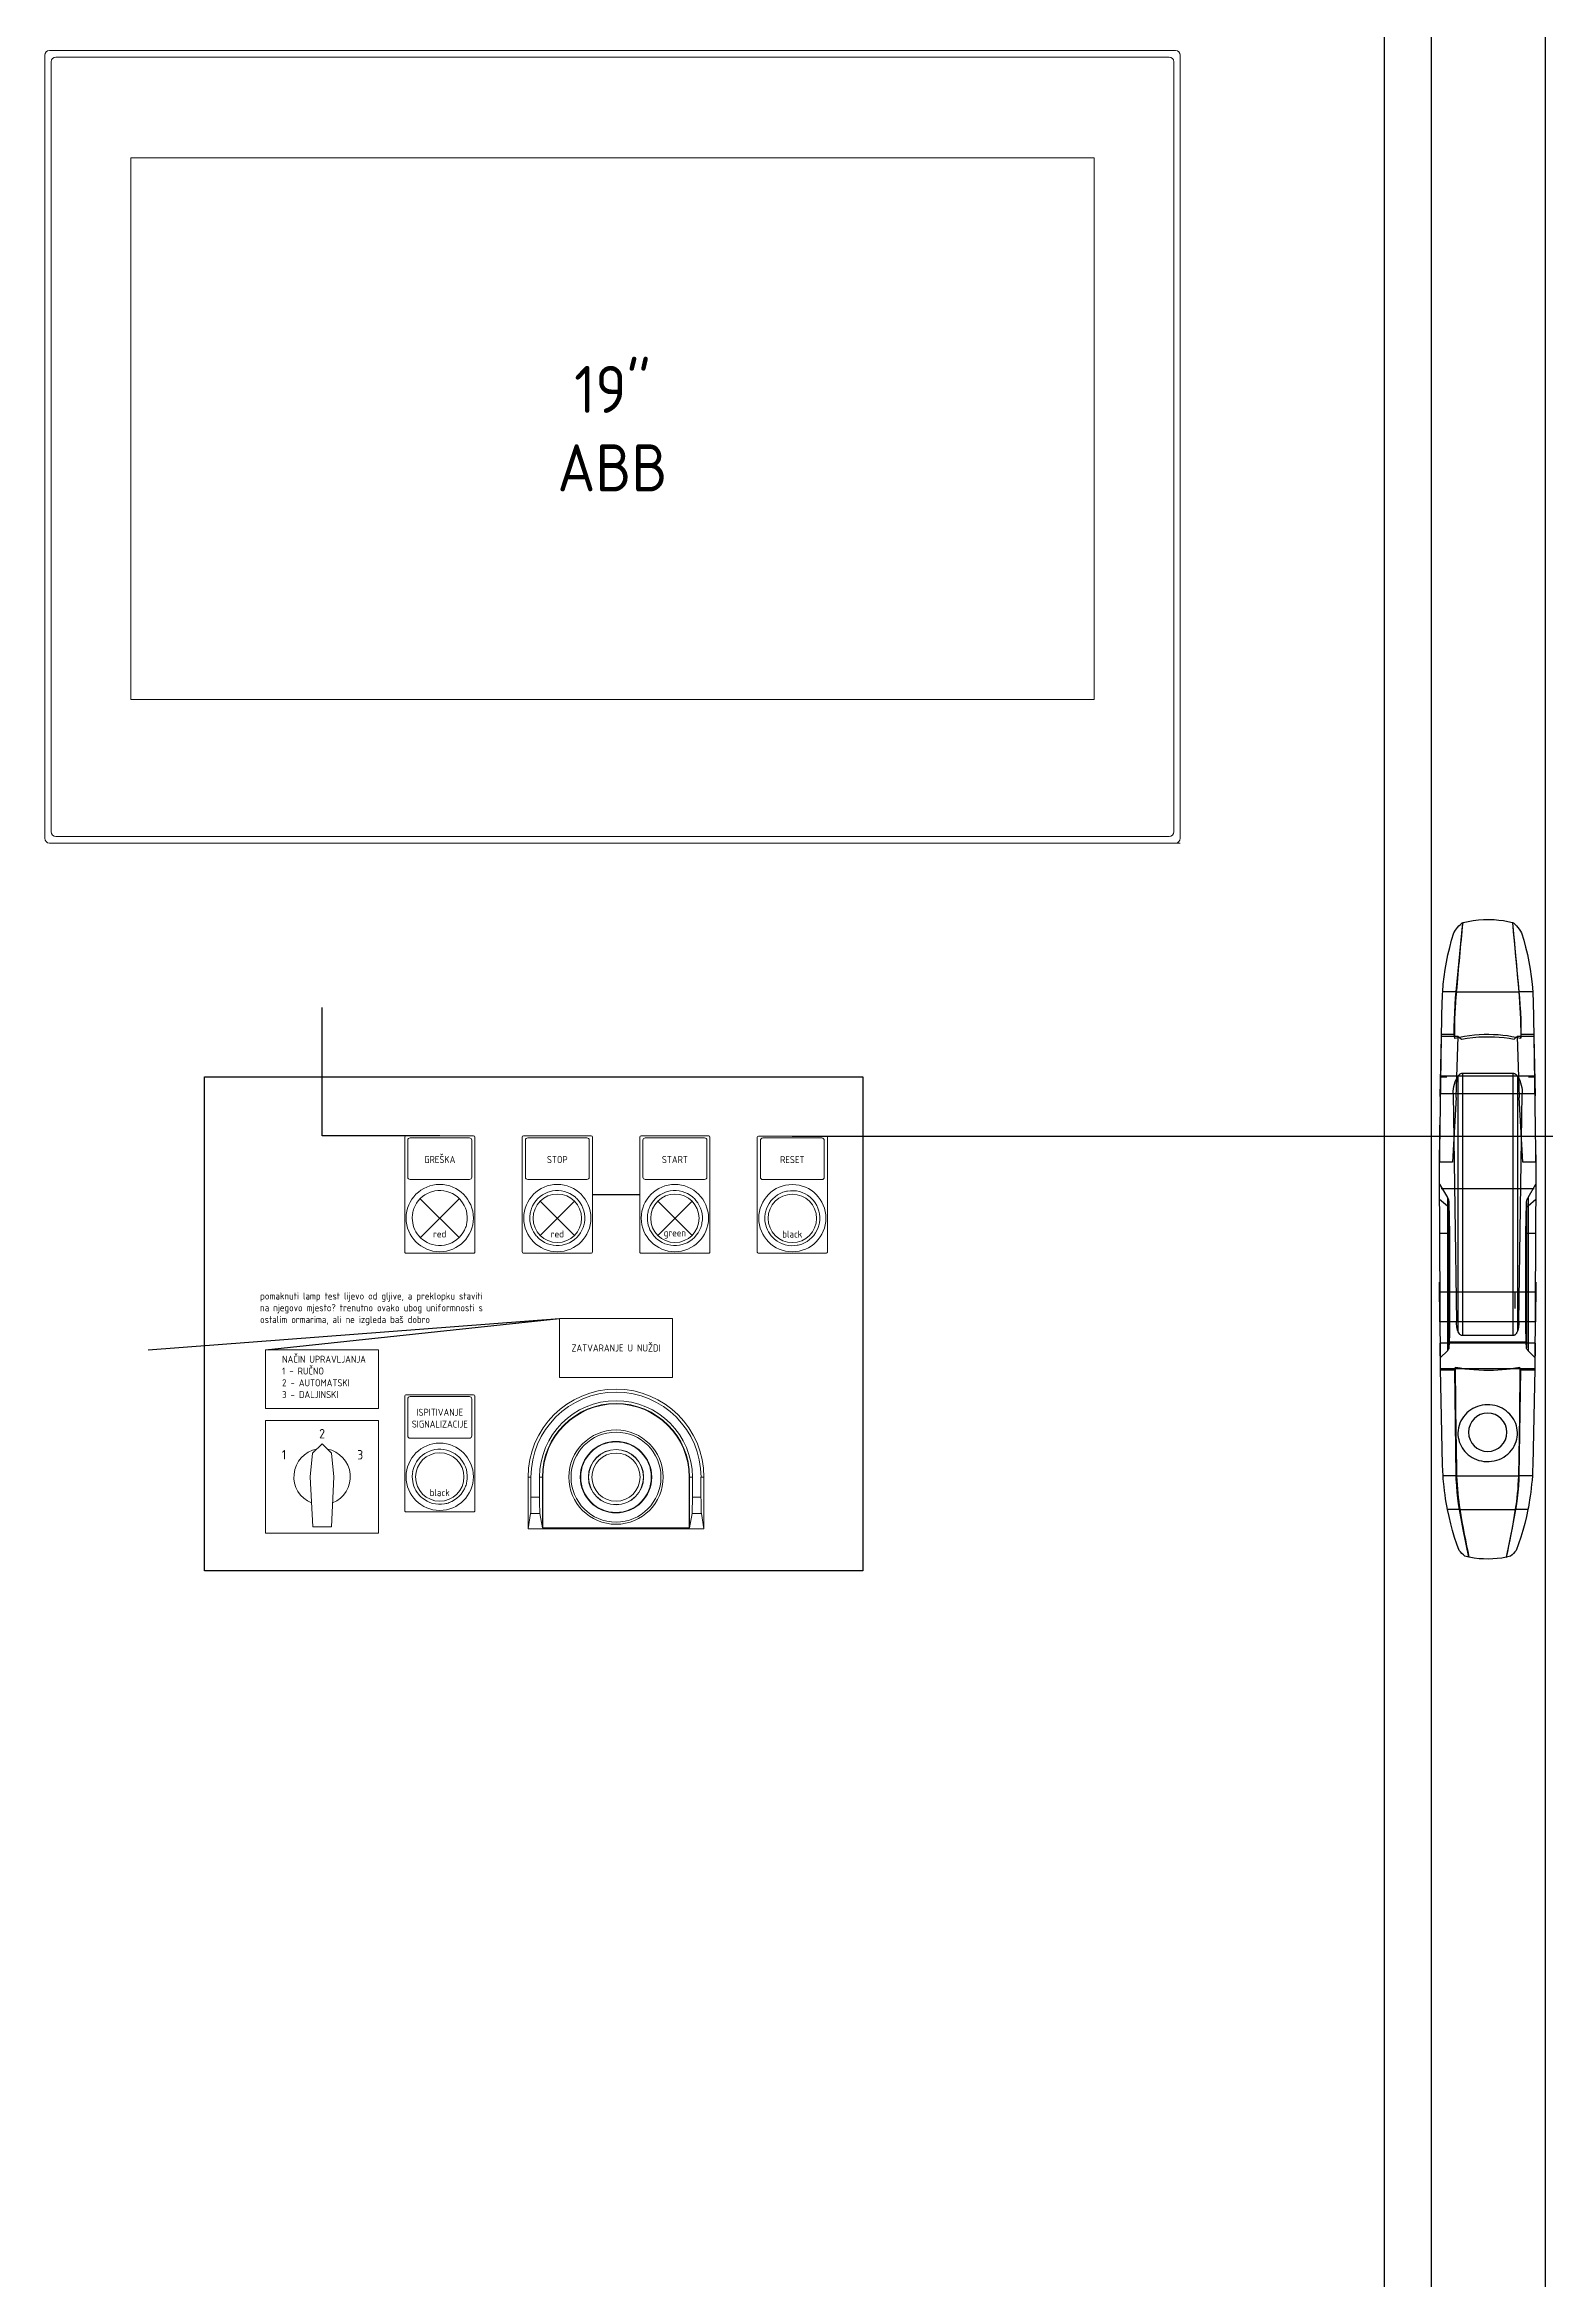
# Model space of a CAD drawing. Header units: millimetres. Extents: x 40929 to 57897, y 13592 to 43737.
# Drawn here: x 47031 to 47669, y 41068 to 42018 of the extents above; entities that cross this region are included whole.
import ezdxf
from ezdxf.enums import TextEntityAlignment as Align

# ---------------------------------------------------------------- set-up
doc = ezdxf.new("R2010")
doc.units = ezdxf.units.MM
doc.linetypes.add('ACAD_ISO03W100', pattern=[30, 12, -18])
doc.layers.add('! NO PLOT !', color=7, linetype='Continuous', true_color=0xff75dd, plot=False)
doc.layers.add('000-PI-Oprema', color=30, linetype='Continuous', lineweight=5)
doc.layers.add('000-PI-ORMAR', color=2, linetype='Continuous')
doc.layers.add('000-PI_TEXT', color=7, linetype='Continuous')
doc.styles.add('PI0', font='isocpeur.ttf', dxfattribs={"width": 0.9})

# ---------------------------------------------------------------- blocks, each defined once
blk = doc.blocks.new('*U117')
at = {"layer": '000-PI-ORMAR'}
for p, q in [((-13.41, 105.24), (-10.65, 134.6)), ((-10.48, 134.65), (-10.91, 134.53)), ((10.91, 134.53), (10.48, 134.65)), ((13.41, 105.24), (10.65, 134.6)), ((-19.14, 105.24), (-13.41, 105.24)), ((13.2, 105.24), (-13.2, 105.24)), ((13.41, 105.24), (19.14, 105.24)), ((-19.31, 101.34), (-19.67, 86.25)), ((19.67, 86.25), (19.31, 101.34)), ((-19.67, 86.25), (-20.5, 27.74)), ((-19.67, 86.25), (-20.14, 61.02)), ((-19.67, 86.25), (-12.5, 86.25)), ((-19.66, 87.03), (-14.25, 87.03)), ((-14.15, 86.25), (-14.25, 87.03)), ((-14.02, 85.32), (-14.15, 86.25)), ((-12.5, 86.25), (-13.43, 60.26)), ((-11.21, 85.08), (-12.5, 86.25)), ((12.5, 86.25), (11.21, 85.08)), ((11.99, 85.79), (14.02, 85.32)), ((12.5, 86.25), (19.67, 86.25)), ((13.43, 60.26), (12.5, 86.25)), ((14.02, 85.32), (14.15, 86.25)), ((14.15, 86.25), (14.25, 87.03)), ((14.25, 87.03), (19.66, 87.03)), ((20.5, 27.74), (19.67, 86.25)), ((20.15, 60.62), (19.67, 86.25)), ((-20.01, 69.28), (-12.67, 69.28)), ((-20.01, 68.98), (-17.35, 68.98)), ((-17.35, 69.28), (17.35, 69.28)), ((-12.67, 69.28), (-12.65, 69.31)), ((-12.65, 69.31), (-12.65, -39.07)), ((-10.73, 70.49), (-10.73, -40.96)), ((-10.73, 70.49), (10.73, 70.49)), ((10.73, 70.49), (10.73, -40.96)), ((12.65, 69.31), (12.65, -39.07)), ((12.65, 69.31), (12.67, 69.28)), ((12.67, 69.28), (20.01, 69.28)), ((17.35, 68.98), (20.01, 68.98)), ((-20.13, 61.86), (-17.35, 61.86)), ((-20.13, 61.85), (-14.69, 61.85)), ((-17.35, 61.85), (17.35, 61.85)), ((-15, 32.81), (-13.43, 60.26)), ((-13.27, -35.12), (-14.69, 61.85)), ((14.69, 61.85), (13.27, -35.12)), ((13.43, 60.26), (15, 32.81)), ((14.69, 61.85), (20.13, 61.85)), ((17.35, 61.86), (20.13, 61.86)), ((20.5, 27.74), (20.31, 48.52)), ((-20.44, 35.92), (-20.5, 27.74)), ((-20.47, 32.81), (-15, 32.81)), ((15, 32.81), (20.47, 32.81)), ((-20.5, 27.74), (-20.09, -55.06)), ((-17.16, 17.77), (-20.5, 23.44)), ((-19.8, 21.43), (19.8, 21.43)), ((20.5, 23.44), (17.16, 17.77)), ((20.09, -55.06), (20.5, 27.74)), ((-17.16, 14.16), (-20.5, 16.99)), ((-17.16, 17.77), (-17.16, -47.43)), ((-16.24, 2.4), (-16.48, 15.53)), ((-16.48, 15.53), (-16.48, -46.12)), ((-16.36, 10.54), (-16.48, 13.04)), ((16.48, 15.53), (16.24, 2.4)), ((16.48, 13.04), (16.36, 10.54)), ((16.48, 15.53), (16.48, -46.12)), ((17.16, 17.77), (17.16, -47.43)), ((20.5, 16.99), (17.16, 14.16)), ((-17.16, 2.54), (-20.5, 2.61)), ((-16.24, 2.4), (-16.48, 2.51)), ((-16.24, -35.11), (-16.24, 2.4)), ((16.48, 2.51), (16.24, 2.4)), ((16.24, 2.4), (16.24, -35.11)), ((20.5, 2.61), (17.16, 2.54)), ((-20.5, -18.21), (-20.36, -35.12)), ((20.36, -35.12), (20.5, -18.21)), ((-20.47, -22.52), (20.47, -22.52)), ((-11.5, -22.68), (-11.5, -29.51)), ((-20.36, -35.12), (-13.27, -35.12)), ((-16.24, -35.11), (16.24, -35.11)), ((13.27, -35.12), (20.36, -35.12)), ((-20.25, -44.17), (-20.09, -55.06)), ((-20.25, -44.17), (20.25, -44.17)), ((-20.16, -50.42), (-17.16, -47.43)), ((-16.48, -46.12), (-16.38, -43.78)), ((-16.38, -43.78), (16.38, -43.78)), ((-10.73, -40.96), (10.73, -40.96)), ((16.38, -43.78), (16.48, -46.12)), ((17.16, -47.43), (20.16, -50.42)), ((20.09, -55.06), (20.25, -44.17)), ((-20.09, -55.06), (20.09, -55.06)), ((-20.09, -55.06), (-19.2, -96.13)), ((-20.08, -55.68), (-14.03, -55.68)), ((-14.03, -55.68), (-13.85, -55.06)), ((-13.42, -100.67), (-14.03, -55.68)), ((-13.85, -55.06), (-13.67, -54.42)), ((13.42, -100.67), (14.03, -55.68)), ((13.85, -55.06), (13.67, -54.42)), ((14.03, -55.68), (13.85, -55.06)), ((14.03, -55.68), (20.08, -55.68)), ((19.2, -96.13), (20.09, -55.06)), ((-18.98, -100.67), (-13.42, -100.67)), ((13.08, -100.67), (-13.08, -100.67)), ((13.42, -100.67), (18.98, -100.67)), ((-17.11, -114.85), (-12.02, -114.85)), ((11.71, -114.85), (-11.71, -114.85)), ((12.02, -114.85), (17.11, -114.85)), ((-9.7, -134.82), (-8.04, -135.19)), ((-7.82, -135.23), (-8.04, -135.19)), ((7.82, -135.23), (8.04, -135.19)), ((8.04, -135.19), (9.7, -134.82))]:
    blk.add_line(p, q, dxfattribs=at)
for points in [[(-10.91, 134.53), (-11.6, 133.9), (-12.24, 133.24), (-12.84, 132.55), (-13.41, 131.8), (-13.93, 131.03), (-14.4, 130.23)], [(10.48, 134.65), (8.34, 135.15), (6.17, 135.54), (3.98, 135.81), (1.73, 135.97), (-0.54, 136), (-2.8, 135.91), (-4.73, 135.73), (-6.65, 135.46), (-8.58, 135.1), (-10.48, 134.65)], [(14.4, 130.23), (13.7, 131.38), (12.89, 132.48), (12.28, 133.2), (11.62, 133.89), (10.91, 134.53)], [(-14.4, 130.23), (-15.31, 127.22), (-16.14, 124.17), (-16.87, 121.1), (-17.51, 118.01), (-18.07, 114.85), (-18.52, 111.66), (-18.88, 108.46), (-19.14, 105.24)], [(19.14, 105.24), (18.88, 108.42), (18.53, 111.59), (18.09, 114.73), (17.54, 117.85), (16.9, 120.99), (16.16, 124.1), (15.33, 127.18), (14.4, 130.23)], [(-19.14, 105.24), (-19.19, 104.29), (-19.24, 103.32), (-19.28, 102.34), (-19.31, 101.34)], [(-14.25, 87.03), (-14.23, 90.25), (-14.16, 93.45), (-14.03, 96.61), (-13.86, 99.69), (-13.64, 102.68), (-13.41, 105.24)], [(14.25, 87.03), (14.23, 90.25), (14.16, 93.45), (14.03, 96.61), (13.86, 99.69), (13.64, 102.68), (13.41, 105.24)], [(19.31, 101.34), (19.28, 102.33), (19.24, 103.31), (19.19, 104.28), (19.14, 105.24)], [(-14.02, 85.32), (-12.17, 85.75), (-11.99, 85.79)], [(-11.99, 85.79), (-10.29, 86.12), (-8.39, 86.43), (-6.48, 86.67), (-4.5, 86.86), (-2.52, 86.97), (-0.52, 87.02), (1.47, 87.01), (3.57, 86.92), (5.67, 86.76), (7.76, 86.52), (9.87, 86.2), (11.96, 85.8), (11.99, 85.79)], [(11.21, 85.08), (8.78, 85.48), (6.33, 85.78), (3.84, 85.99), (1.34, 86.1), (-0.75, 86.11), (-2.84, 86.05), (-4.93, 85.91), (-7.03, 85.71), (-9.13, 85.43), (-11.21, 85.08)], [(-12.67, 69.28), (-13.17, 68.42), (-13.6, 67.5), (-13.96, 66.55), (-14.26, 65.56), (-14.48, 64.55), (-14.62, 63.52), (-14.69, 62.48), (-14.69, 61.85)], [(-12.65, 69.31), (-12.5, 69.52), (-12.34, 69.72), (-12.17, 69.89), (-11.98, 70.05), (-11.79, 70.18), (-11.59, 70.29), (-11.38, 70.38), (-11.17, 70.44), (-10.95, 70.48), (-10.73, 70.49)], [(10.73, 70.49), (10.95, 70.48), (11.17, 70.44), (11.38, 70.38), (11.59, 70.29), (11.79, 70.18), (11.98, 70.05), (12.17, 69.89), (12.34, 69.72), (12.5, 69.52), (12.65, 69.31)], [(14.69, 61.85), (14.67, 62.89), (14.57, 63.93), (14.4, 64.96), (14.15, 65.96), (13.83, 66.94), (13.43, 67.87), (12.97, 68.77), (12.67, 69.28)], [(-16.48, 15.53), (-16.52, 15.9), (-16.59, 16.26), (-16.68, 16.61), (-16.78, 16.95), (-16.91, 17.28), (-17.06, 17.59), (-17.16, 17.77)], [(17.16, 17.77), (17, 17.47), (16.86, 17.16), (16.74, 16.83), (16.64, 16.48), (16.56, 16.13), (16.51, 15.76), (16.48, 15.53)], [(-16.38, -43.78), (-16.36, -43.11), (-16.33, -42.38), (-16.31, -41.59), (-16.3, -40.74), (-16.28, -39.86), (-16.27, -38.93), (-16.26, -37.98), (-16.25, -37), (-16.24, -36.01), (-16.24, -35.11)], [(-13.27, -35.12), (-13.22, -36.16), (-13.09, -37.2), (-12.89, -38.21), (-12.65, -39.07)], [(12.65, -39.07), (12.92, -38.08), (13.11, -37.06), (13.23, -36.02), (13.27, -35.12)], [(16.24, -35.11), (16.24, -36.11), (16.25, -37.1), (16.26, -38.08), (16.27, -39.03), (16.28, -39.95), (16.3, -40.83), (16.32, -41.67), (16.34, -42.45), (16.36, -43.18), (16.38, -43.78)], [(-17.16, -47.43), (-17, -47.26), (-16.86, -47.08), (-16.74, -46.88), (-16.64, -46.68), (-16.56, -46.47), (-16.51, -46.26), (-16.48, -46.12)], [(-12.65, -39.07), (-12.44, -39.63), (-12.15, -40.14), (-11.97, -40.36), (-11.77, -40.56), (-11.53, -40.73), (-11.26, -40.86), (-11.05, -40.93), (-10.83, -40.96), (-10.73, -40.96)], [(10.73, -40.96), (10.96, -40.94), (11.17, -40.9), (11.37, -40.82), (11.56, -40.71), (11.83, -40.51), (12.05, -40.27), (12.34, -39.82), (12.56, -39.33), (12.65, -39.07)], [(16.48, -46.12), (16.52, -46.34), (16.59, -46.55), (16.68, -46.76), (16.78, -46.96), (16.91, -47.15), (17.06, -47.33), (17.16, -47.43)], [(-9.57, -55.06), (-9.95, -55.01), (-11.82, -54.74), (-13.67, -54.42)], [(9.58, -55.06), (7.81, -55.27), (5.83, -55.45), (3.77, -55.58), (1.71, -55.66), (-0.35, -55.68), (-2.41, -55.64), (-4.3, -55.56), (-6.19, -55.42), (-8.06, -55.24), (-9.57, -55.06)], [(13.67, -54.42), (11.74, -54.75), (9.78, -55.04), (9.58, -55.06)], [(8.89, -73.85), (9.63, -74.62), (10.32, -75.46), (10.92, -76.35), (11.44, -77.29), (11.87, -78.24), (12.2, -79.23), (12.45, -80.24), (12.61, -81.28), (12.67, -82.26), (12.65, -83.25), (12.54, -84.24), (12.35, -85.2), (12.09, -86.12), (11.75, -87.01), (11.34, -87.88), (10.86, -88.7), (10.31, -89.5), (9.69, -90.26), (9.02, -90.96), (8.29, -91.61), (7.47, -92.23), (6.61, -92.78), (5.69, -93.26), (4.75, -93.67), (3.73, -94.02), (2.68, -94.28), (1.61, -94.45), (0.54, -94.54), (-0.57, -94.54), (-1.67, -94.44), (-2.76, -94.26), (-3.83, -93.99), (-4.88, -93.62), (-5.89, -93.17), (-6.86, -92.63), (-7.77, -92.01), (-8.62, -91.33), (-9.4, -90.57), (-10.12, -89.75), (-10.76, -88.87), (-11.29, -87.97), (-11.74, -87.03), (-12.11, -86.06), (-12.38, -85.06), (-12.56, -84.1), (-12.66, -83.12), (-12.67, -82.14), (-12.6, -81.17), (-12.45, -80.24), (-12.23, -79.31), (-11.93, -78.41), (-11.57, -77.54), (-11.12, -76.68), (-10.6, -75.85), (-10.01, -75.07), (-9.37, -74.34), (-8.63, -73.62), (-7.83, -72.97), (-6.98, -72.38), (-6.09, -71.86), (-5.12, -71.4), (-4.11, -71.02), (-3.07, -70.73), (-2.02, -70.52), (-0.95, -70.4), (0.13, -70.37), (1.22, -70.42), (2.29, -70.56), (3.33, -70.79), (4.36, -71.11), (5.35, -71.51), (6.31, -71.98), (7.22, -72.53), (8.08, -73.16), (8.89, -73.85)], [(-19.2, -96.13), (-19.11, -98.4), (-18.98, -100.67)], [(-18.98, -100.67), (-18.85, -102.42), (-18.69, -104.15), (-18.51, -105.85), (-18.3, -107.56), (-18.07, -109.24), (-17.82, -110.87), (-17.65, -111.9), (-17.47, -112.9), (-17.29, -113.89), (-17.11, -114.85)], [(-12.02, -114.85), (-12.39, -112.52), (-12.71, -110.05), (-12.98, -107.48), (-13.2, -104.81), (-13.36, -102.07), (-13.42, -100.67)], [(12.02, -114.85), (12.39, -112.52), (12.71, -110.05), (12.98, -107.48), (13.2, -104.81), (13.36, -102.07), (13.42, -100.67)], [(17.11, -114.85), (17.38, -113.41), (17.65, -111.91), (17.9, -110.36), (18.14, -108.72), (18.37, -107.03), (18.57, -105.3), (18.69, -104.16), (18.8, -103.01), (18.89, -101.85), (18.98, -100.67)], [(18.98, -100.67), (19.11, -98.4), (19.2, -96.13)], [(-17.11, -114.85), (-16.46, -117.91), (-15.73, -120.91), (-14.94, -123.85), (-14.07, -126.74), (-13.14, -129.58), (-12.14, -132.35)], [(-8.04, -135.19), (-10.47, -123.49), (-12.02, -114.85)], [(8.04, -135.19), (10.47, -123.49), (12.02, -114.85)], [(12.14, -132.35), (13.13, -129.6), (14.06, -126.78), (14.92, -123.9), (15.72, -120.95), (16.45, -117.93), (17.11, -114.85)], [(-12.14, -132.35), (-11.58, -132.99), (-10.98, -133.61), (-10.36, -134.22), (-9.7, -134.82)], [(9.7, -134.82), (10.35, -134.23), (10.98, -133.62), (11.57, -132.99), (12.14, -132.35)], [(-7.82, -135.23), (-5.94, -135.56), (-4.05, -135.79), (-2.15, -135.94), (-0.2, -136), (1.74, -135.96), (3.69, -135.83), (5.76, -135.58), (7.82, -135.23)]]:
    blk.add_lwpolyline(points, dxfattribs=at)
blk.add_circle((0, -82.1), 8.15, dxfattribs=at)
for centre, major_axis, ratio, start_param, end_param in [((73, -135.16), (0, 546.84), 0.175521, 1.054802, 1.115623), ((-73, -135.16), (0, 546.84), 0.175521, -1.115623, -1.054802), ((-7.53, 87.2), (0, 37), 0.175521, 1.061397, 1.596486), ((7.53, 87.2), (0, 37), 0.175521, 4.6867, 5.221788), ((-7.53, 87.2), (0, 37), 0.175521, -4.6867, -4.66155), ((7.53, 87.2), (0, 37), 0.175521, 4.66155, 4.6867), ((-19.46, 12.78), (-3, 0), 0.71325, 3.261467, 3.839724), ((19.46, 12.78), (-3, 0), 0.71325, 5.585054, 6.163311), ((-19.46, 2.51), (-3, 0), 0.017452, 3.261467, 3.839724), ((19.46, 2.51), (-3, 0), 0.017452, -0.698132, -0.119874), ((137.46, -39.64), (0, 669.86), 0.225671, -4.689366, -4.621155), ((-137.46, -39.64), (0, 669.86), 0.225671, 4.621155, 4.689366), ((-5.86, -95.36), (0, 32.42), 0.225671, 1.735147, 2.215471), ((5.86, -95.36), (0, 32.42), 0.225671, 4.067714, 4.548039), ((21.21, -9.07), (0, 180.2), 0.225671, -4.085045, -3.936826), ((-21.21, -9.07), (0, 180.2), 0.225671, 3.936826, 4.085045)]:
    blk.add_ellipse(centre, major_axis=major_axis, ratio=ratio, start_param=start_param, end_param=end_param, dxfattribs=at)
blk = doc.blocks.new('A$C34f25ed7')
at = {"layer": '000-PI-ORMAR'}
blk.add_blockref('*U117', (-3.99, -1008.35), dxfattribs=at)
blk = doc.blocks.new('8806000_2000x800x600')
at = {"layer": '! NO PLOT !'}
for p, q in [((-3770.82, 1831.75), (-3770.82, -8.25)), ((-3750.82, 1826.75), (-3750.82, -3.25))]:
    blk.add_line(p, q, dxfattribs=at)
at = {"layer": '000-PI-ORMAR'}
blk.add_line((-3819.32, 1904), (-3819.32, -80.5), dxfattribs=at)
at = {"ltscale": 0.25}
blk.add_blockref('A$C34f25ed7', (-3790.83, 1920), dxfattribs=at)
blk = doc.blocks.new('19in panel')
at = {"layer": '000-PI-Oprema'}
for p, q in [((-239.5, 0), (239.5, 0)), ((-241.5, -335), (-241.5, -2)), ((-238.7, -4.8), (-238.7, -332.2)), ((236.7, -2.8), (-236.7, -2.8)), ((238.7, -332.2), (238.7, -4.8)), ((241.5, -2), (241.5, -335)), ((-204.9, -45.6), (-204.9, -276)), ((204.9, -45.6), (-204.9, -45.6)), ((204.9, -276), (204.9, -45.6)), ((-204.9, -276), (204.9, -276)), ((241.5, -337), (-239.5, -337)), ((-236.7, -334.2), (236.7, -334.2))]:
    blk.add_line(p, q, dxfattribs=at)
for centre, start, end in [((-239.5, -2), 90, 180), ((239.5, -2), 0, 90), ((-236.7, -4.8), 90, 180), ((236.7, -4.8), 0, 90), ((-236.7, -332.2), 180, 270), ((236.7, -332.2), 270, 0), ((-239.5, -335), 180, 270), ((239.5, -335), 270, 0)]:
    blk.add_arc(centre, 2, start, end, dxfattribs=at)
blk = doc.blocks.new('Label_holder_rectangular')
at = {"layer": '000-PI-Oprema'}
for p, q in [((-14.9, -14.4), (-14.9, 34.400002)), ((-14.4, 34.900002), (14.4, 34.900002)), ((-13.6, 17.4), (-13.6, 33.099998)), ((-12.6, 34.099998), (12.6, 34.099998)), ((13.6, 17.4), (13.6, 33.099998)), ((14.9, -14.4), (14.9, 34.400002)), ((-12.6, 16.4), (12.6, 16.4)), ((-14.4, -14.9), (14.4, -14.9))]:
    blk.add_line(p, q, dxfattribs=at)
blk.add_circle((0, 0), 14.3, dxfattribs=at)
for centre, radius, start, end in [((-14.4, 34.4), 0.5, 89.999956, 179.999825), ((-12.6, 33.1), 1, 90.000022, 180.000087), ((12.6, 33.1), 1, 359.999913, 89.999978), ((14.4, 34.4), 0.5, 0.000175, 90.000044), ((-12.6, 17.4), 1, 180, 269.999978), ((0, 0), 11.7, 109.999999, 160.000001), ((0, 0), 11.704999, 100, 110), ((0, 0), 11.7, 50, 100), ((12.6, 17.4), 1, 270.000022, 0), ((0, 0), 11.7, 170, 180), ((0, 0), 11.7, 180, 220), ((0, 0), 11.705, 160, 170), ((0, 0), 11.705, 40.000001, 49.999999), ((0, 0), 11.7, 350, 40), ((0, 0), 11.705, 220.000001, 229.999999), ((0, 0), 11.7, 230, 280), ((0, 0), 11.7, 289.999999, 340.000001), ((0, 0), 11.705, 340, 350), ((-14.4, -14.4), 0.5, 180, 270.000044), ((0, 0), 11.704999, 280, 290), ((14.4, -14.4), 0.5, 269.999956, 0)]:
    blk.add_arc(centre, radius, start, end, dxfattribs=at)
blk = doc.blocks.new('ESD - 3SU1051-1BA20-0AA0')
at = {"layer": '000-PI-Oprema'}
for p, q in [((43979.33, 39069.15), (43980.57, 39069.15)), ((43979.33, 39047.15), (43979.33, 39069.15)), ((43980.57, 39060.65), (43980.57, 39069.15)), ((43984.23, 39069.15), (43985.4, 39069.15)), ((43984.23, 39060.65), (43984.23, 39069.15)), ((43985.4, 39069.15), (43985.6, 39069.15)), ((43985.4, 39047.58), (43985.4, 39069.15)), ((43985.6, 39047.55), (43985.6, 39069.15)), ((44047.85, 39069.15), (44048.05, 39069.15)), ((44047.85, 39047.55), (44047.85, 39069.15)), ((44048.05, 39069.15), (44049.23, 39069.15)), ((44048.05, 39047.58), (44048.05, 39069.15)), ((44049.23, 39060.65), (44049.23, 39069.15)), ((44052.88, 39069.15), (44054.13, 39069.15)), ((44052.88, 39060.65), (44052.88, 39069.15)), ((44054.13, 39047.15), (44054.13, 39069.15)), ((43979.33, 39047.15), (43980.41, 39053.74)), ((43980.41, 39053.74), (43984.38, 39053.74)), ((43980.57, 39060.65), (43984.23, 39060.65)), ((43985.4, 39047.58), (43984.38, 39053.74)), ((44048.05, 39047.58), (44049.07, 39053.74)), ((44049.07, 39053.74), (44053.04, 39053.74)), ((44049.23, 39060.65), (44052.88, 39060.65)), ((44054.13, 39047.15), (44053.04, 39053.74)), ((43979.33, 39047.15), (43995.6, 39047.15)), ((43985.6, 39047.55), (44047.85, 39047.55)), ((43995.54, 39047.21), (44037.91, 39047.21)), ((44037.85, 39047.15), (44054.13, 39047.15))]:
    blk.add_line(p, q, dxfattribs=at)
for points in [[(43980.41, 39053.74), (43980.45, 39054.1), (43980.48, 39054.72), (43980.51, 39055.59), (43980.54, 39056.67), (43980.55, 39057.9), (43980.57, 39059.25), (43980.57, 39060.65)], [(43984.23, 39060.65), (43984.23, 39059.25), (43984.24, 39057.9), (43984.26, 39056.67), (43984.28, 39055.59), (43984.31, 39054.72), (43984.34, 39054.1), (43984.38, 39053.74)], [(44049.07, 39053.74), (44049.11, 39054.1), (44049.14, 39054.72), (44049.17, 39055.59), (44049.19, 39056.67), (44049.21, 39057.9), (44049.22, 39059.25), (44049.23, 39060.65)], [(44052.88, 39060.65), (44052.89, 39059.25), (44052.9, 39057.9), (44052.91, 39056.67), (44052.94, 39055.59), (44052.97, 39054.72), (44053, 39054.1), (44053.04, 39053.74)], [(43985.4, 39047.58), (43985.4, 39047.57), (43985.42, 39047.56), (43985.43, 39047.56), (43985.46, 39047.55), (43985.49, 39047.55), (43985.52, 39047.55), (43985.56, 39047.55), (43985.6, 39047.55)], [(44047.85, 39047.55), (44047.89, 39047.55), (44047.93, 39047.55), (44047.96, 39047.55), (44047.99, 39047.55), (44048.02, 39047.56), (44048.04, 39047.56), (44048.05, 39047.57), (44048.05, 39047.58)]]:
    blk.add_lwpolyline(points, dxfattribs=at)
for radius in [20.05, 19.13, 15.2, 15, 11.75, 11.68, 10.25]:
    blk.add_circle((44016.73, 39069.15), radius, dxfattribs=at)
for radius, start, end in [(37.4, 0, 180), (36.16, 0, 180), (32.5, 0, 180), (31.33, 0, 180), (31.13, 0, 180), (30.5, 225.99624, 226.16782), (30.5, 313.83218, 314.00376)]:
    blk.add_arc((44016.73, 39069.15), radius, start, end, dxfattribs=at)

msp = doc.modelspace()

# ---------------------------------------------------------------- linework, layer by layer
at = {"layer": '! NO PLOT !', "ltscale": 0.25}
for p, q in [((47148.724, 41554.303), (47148.724, 41608.87)), ((47198.724, 41554.303), (47148.724, 41554.303)), ((47348.674, 41554.253), (49103.309, 41554.253)), ((47263.624, 41529.403), (47283.824, 41529.403)), ((47074.674, 41463.394), (47249.674, 41476.653)), ((47124.674, 41463.394), (47249.674, 41476.653))]:
    msp.add_line(p, q, dxfattribs=at)
msp.add_lwpolyline([(47098.724, 41579.403), (47378.724, 41579.403), (47378.724, 41369.403), (47098.724, 41369.403)], close=True, dxfattribs=at)
at = {"layer": '000-PI-Oprema'}
for p, q in [((47190.401, 41527.626), (47206.947, 41511.08)), ((47207.047, 41527.626), (47190.501, 41511.08)), ((47241.441, 41526.586), (47256.008, 41512.02)), ((47256.008, 41526.586), (47241.441, 41512.02)), ((47291.441, 41526.586), (47306.008, 41512.02)), ((47306.008, 41526.586), (47291.441, 41512.02)), ((47144.63, 41419.394), (47143.674, 41409.394)), ((47144.63, 41419.394), (47148.674, 41423.394)), ((47148.674, 41423.394), (47152.719, 41419.394)), ((47153.674, 41409.394), (47152.719, 41419.394)), ((47143.674, 41409.394), (47144.674, 41388.081)), ((47152.674, 41388.081), (47153.674, 41409.394)), ((47144.674, 41388.081), (47152.674, 41388.081))]:
    msp.add_line(p, q, dxfattribs=at)
for points in [[(47249.674, 41476.653), (47297.674, 41476.653), (47297.674, 41451.653), (47249.674, 41451.653)], [(47124.674, 41463.394), (47172.674, 41463.394), (47172.674, 41438.394), (47124.674, 41438.394)], [(47124.674, 41385.394), (47172.674, 41385.394), (47172.674, 41433.394), (47124.674, 41433.394)]]:
    msp.add_lwpolyline(points, close=True, dxfattribs=at)
for centre in [(47248.724, 41519.303), (47298.724, 41519.303), (47348.674, 41519.253), (47198.724, 41409.303)]:
    msp.add_circle(centre, 10.3, dxfattribs=at)
for start, end in [(100.731385, 248.090778), (291.909222, 79.268615)]:
    msp.add_arc((47148.674, 41409.394), 12, start, end, dxfattribs=at)

# ---------------------------------------------------------------- block references
at = {"xscale": -1}
msp.add_blockref('8806000_2000x800x600', (43849.603, 40598.754), dxfattribs=at)
at = {"layer": '000-PI-Oprema'}
msp.add_blockref('19in panel', (47272.193, 42015.867), dxfattribs=at)
at = {"layer": '000-PI-Oprema', "linetype": 'ACAD_ISO03W100', "lineweight": 25, "ltscale": 0.25, "transparency": 33554687}
for p in [(47198.724, 41519.403), (47248.724, 41519.403), (47298.724, 41519.403), (47348.674, 41519.353), (47198.724, 41409.403)]:
    msp.add_blockref('Label_holder_rectangular', p, dxfattribs=at)
at = {"layer": '000-PI-Oprema', "ltscale": 0.25}
msp.add_blockref('ESD - 3SU1051-1BA20-0AA0', (3256.949, 2340.101), dxfattribs=at)

# ---------------------------------------------------------------- texts
at = {"layer": '! NO PLOT !', "attachment_point": 5, "style": 'PI0'}
for s, insert, char_height, width in [('{\\fISOCPEUR|b0|i0|c238|p34;19"\\PABB}', (47272.193, 41855.067), 20, 409.8), ('{\\fISOCPEUR|b0|i0|c238|p34;red}', (47198.674, 41512.65), 3, 27.82747), ('{\\fISOCPEUR|b0|i0|c238|p34;red}', (47248.724, 41512.65), 3, 27.82747), ('{\\fISOCPEUR|b0|i0|c238|p34;green}', (47298.724, 41512.65), 3, 27.82747), ('{\\fISOCPEUR|b0|i0|c238|p34;black}', (47348.674, 41512.6), 3, 27.82747), ('{\\fISOCPEUR|b0|i0|c238|p34;black}', (47198.724, 41402.65), 3, 27.82747)]:
    msp.add_mtext(s, dxfattribs=dict(at, insert=insert, char_height=char_height, width=width))
at = {"layer": '! NO PLOT !', "ltscale": 0.25, "insert": (47122.323, 41487.763), "char_height": 3, "width": 94.65751, "attachment_point": 1, "style": 'PI0'}
msp.add_mtext('{\\fISOCPEUR|b0|i0|c238|p34;pomaknuti lamp test lijevo od gljive, a preklopku staviti na njegovo mjesto? trenutno ovako ubog uniformnosti s ostalim ormarima, ali ne izgleda baš dobro}', dxfattribs=at)
at = {"layer": '000-PI-Oprema', "style": 'PI0', "width": 0.9}
for s, p in [('2', (47148.674, 41427.725)), ('1', (47132.465, 41418.753)), ('3', (47164.883, 41418.753))]:
    msp.add_text(s, height=4, dxfattribs=at).set_placement(p, align=Align.MIDDLE_CENTER)
at = {"layer": '000-PI_TEXT', "char_height": 3, "attachment_point": 5, "style": 'PI0'}
for s, insert, width in [('{\\fISOCPEUR|b0|i0|c238|p34;GREŠKA}', (47198.724, 41544.303), 27.82747), ('STOP', (47248.724, 41544.303), 24.5), ('START', (47298.724, 41544.303), 24.5), ('{\\fISOCPEUR|b0|i0|c238|p34;RESET}', (47348.674, 41544.253), 24.5), ('{\\fISOCPEUR|b0|i0|c238|p34;ISPITIVANJE SIGNALIZACIJE}', (47198.724, 41434.303), 24.5)]:
    msp.add_mtext(s, dxfattribs=dict(at, insert=insert, width=width))
at = {"layer": '000-PI_TEXT', "linetype": 'Continuous', "char_height": 3, "attachment_point": 4, "style": 'PI0'}
for s, insert, width in [('\\pxqc;{\\fISOCPEUR|b0|i0|c238|p34;ZATVARANJE U NUŽDI}', (47249.674, 41464.153), 48), ('NAČIN UPRAVLJANJA\\P1 - R{\\fISOCPEUR|b0|i0|c238|p34;UČNO}\\P2 - {\\fISOCPEUR|b0|i0|c238|p34;AUTOMATSKI}\\P3 - {\\fISOCPEUR|b0|i0|c238|p34;DALJINSKI}', (47131.67, 41451.861), 58.2158)]:
    msp.add_mtext(s, dxfattribs=dict(at, insert=insert, width=width))

doc.saveas('drawing.dxf')
